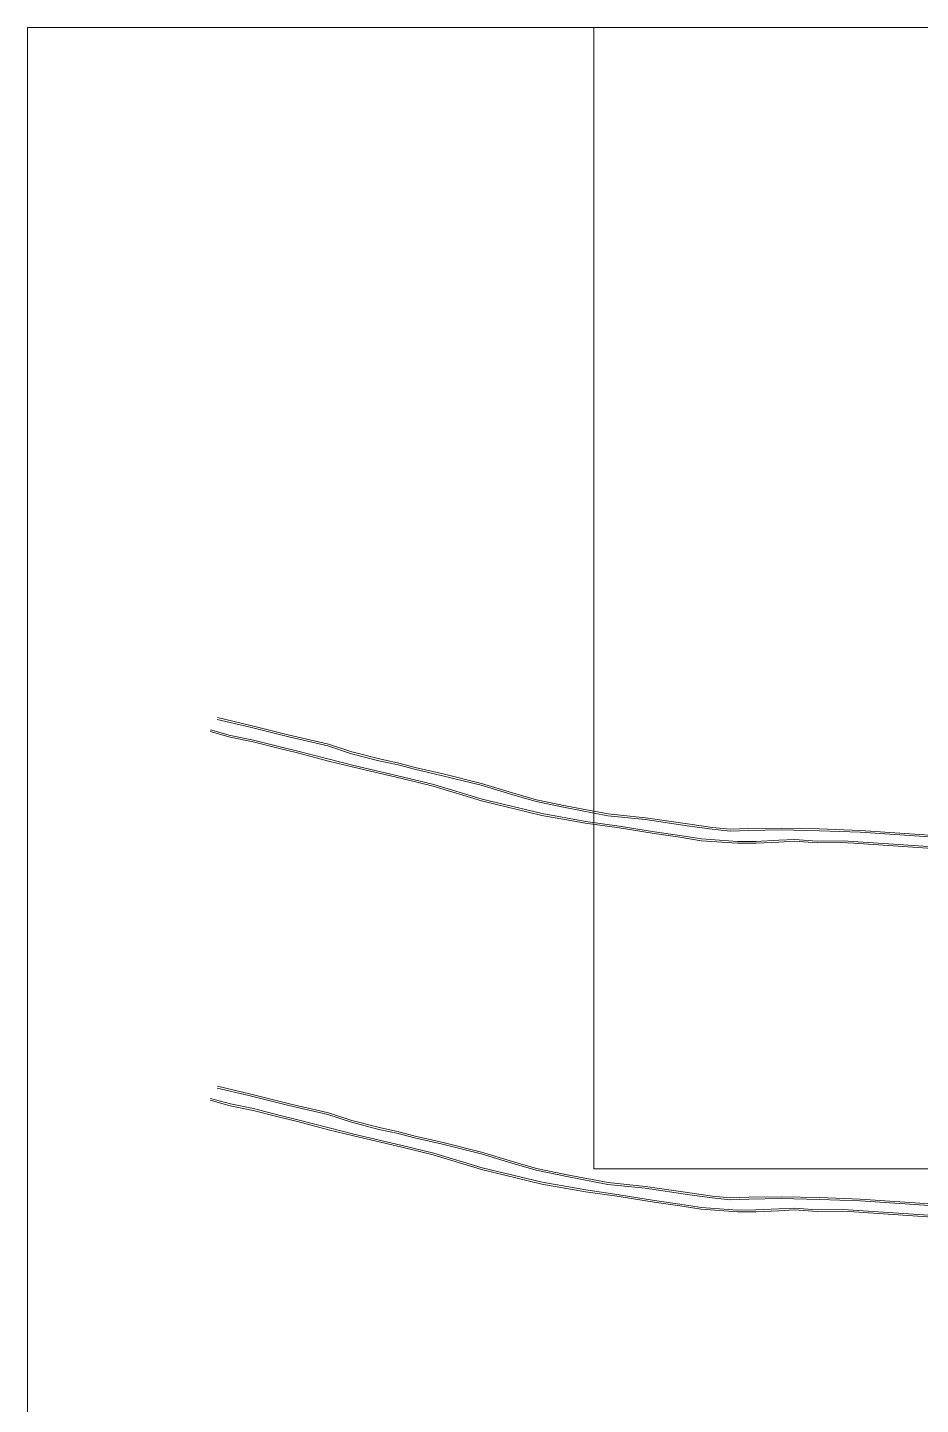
# Model space of a CAD drawing. Header units: metres. Extents: x 750 to 3116, y -341 to 1465.
# Drawn here: x 750 to 1495, y 316 to 1465 of the extents above; entities that cross this region are included whole.
import ezdxf

# ---------------------------------------------------------------- set-up
doc = ezdxf.new("R2010")
doc.units = ezdxf.units.M
for name, color, linetype, lineweight in [('Footpath', 32, 'Continuous', 18), ('Hidden line', 251, 'Continuous', 5), ('Levels', 252, 'Continuous', 5), ('Vehicular Road', 253, 'Continuous', 20)]:
    doc.layers.add(name, color=color, linetype=linetype, lineweight=lineweight)

msp = doc.modelspace()

# ---------------------------------------------------------------- linework, layer by layer
at = {"layer": 'Footpath'}
for points in [[(1552.188, 787.74), (1444.636, 794.917), (1410.603, 796.172), (1378.72, 796.974), (1351.627, 796.475), (1336.068, 795.929), (1321.272, 797.397), (1302.413, 800.119), (1265.321, 805.552), (1234.197, 808.717), (1200.003, 815.247), (1174.589, 820.525), (1154.432, 826.382), (1128.614, 834.163), (1096.489, 842.127), (1073.125, 847.474), (1059.541, 851.049), (1043.386, 854.6), (1020.492, 860.484), (1000.872, 866.925), (968.301, 874.455), (934.947, 882.834), (908.319, 889.095)], [(902.066, 877.427), (918.789, 872.866), (938.099, 868.964), (960.172, 863.354), (975.037, 859.741), (1001.013, 852.89), (1021.854, 847.813), (1062.192, 838.211), (1088.304, 831.789), (1128.636, 819.679), (1179.002, 807.524), (1215.448, 801.077), (1243.364, 797.152), (1272.718, 792.353), (1293.96, 789.239), (1311.976, 786.422), (1342.077, 784.305), (1357.656, 784.347), (1376.699, 785.261), (1389.658, 785.976), (1408.726, 784.534), (1428.621, 784.823), (1439.358, 784.244), (1549.972, 776.864)], [(1552.188, 480.064), (1444.636, 487.24), (1410.603, 488.496), (1378.72, 489.297), (1351.627, 488.799), (1336.068, 488.252), (1321.272, 489.72), (1302.413, 492.443), (1265.321, 497.875), (1234.197, 501.04), (1200.003, 507.57), (1174.589, 512.848), (1154.432, 518.705), (1128.614, 526.486), (1096.489, 534.45), (1073.125, 539.797), (1059.541, 543.372), (1043.386, 546.923), (1020.492, 552.807), (1000.872, 559.248), (968.301, 566.778), (934.947, 575.157), (908.319, 581.418)], [(902.066, 569.751), (918.789, 565.189), (938.099, 561.288), (960.172, 555.677), (975.037, 552.065), (1001.013, 545.213), (1021.854, 540.137), (1062.192, 530.534), (1088.304, 524.113), (1128.636, 512.002), (1179.002, 499.847), (1215.448, 493.4), (1243.364, 489.475), (1272.718, 484.676), (1293.96, 481.562), (1311.976, 478.745), (1342.077, 476.628), (1357.656, 476.671), (1376.699, 477.585), (1389.658, 478.299), (1408.726, 476.857), (1428.621, 477.146), (1439.358, 476.567), (1549.972, 469.187)]]:
    msp.add_lwpolyline(points, dxfattribs=at)
at = {"layer": 'Hidden line'}
msp.add_lwpolyline([(749.827, 1465.102), (3115.856, 1465.102), (3115.856, -340.506), (749.827, -340.506)], close=True, dxfattribs=at)
at = {"layer": 'Levels'}
msp.add_lwpolyline([(1222.216, 1465.102), (1900.569, 1465.102), (1900.569, 512.603), (1222.216, 512.603)], close=True, dxfattribs=at)
at = {"layer": 'Vehicular Road'}
for points in [[(1552.053, 786.246), (1444.558, 793.418), (1410.556, 794.673), (1378.714, 795.473), (1351.667, 794.976), (1336.02, 794.426), (1321.091, 795.907), (1302.197, 798.635), (1265.136, 804.063), (1233.98, 807.232), (1199.71, 813.776), (1174.227, 819.068), (1154.006, 824.944), (1128.216, 832.716), (1096.141, 840.668), (1072.767, 846.017), (1059.189, 849.591), (1043.038, 853.141), (1020.07, 859.043), (1000.468, 865.479), (967.95, 872.997), (934.592, 881.376), (907.976, 887.635)], [(902.461, 878.875), (919.135, 874.326), (938.432, 870.427), (960.534, 864.81), (975.405, 861.195), (1001.382, 854.344), (1022.205, 849.272), (1062.545, 839.669), (1088.699, 833.237), (1129.028, 821.127), (1179.309, 808.993), (1215.683, 802.559), (1243.589, 798.635), (1272.948, 793.835), (1294.185, 790.722), (1312.145, 787.914), (1342.127, 785.805), (1357.618, 785.847), (1376.622, 786.759), (1389.673, 787.479), (1408.772, 786.035), (1430.356, 786.348), (1547.786, 778.513)], [(1552.053, 478.569), (1444.558, 485.742), (1410.556, 486.996), (1378.714, 487.797), (1351.667, 487.299), (1336.02, 486.749), (1321.091, 488.23), (1302.197, 490.958), (1265.136, 496.386), (1233.98, 499.555), (1199.71, 506.099), (1174.227, 511.391), (1154.006, 517.267), (1128.216, 525.039), (1096.141, 532.991), (1072.767, 538.34), (1059.189, 541.914), (1043.038, 545.464), (1020.07, 551.366), (1000.468, 557.802), (967.95, 565.32), (934.592, 573.699), (907.976, 579.958)], [(902.461, 571.198), (919.135, 566.65), (938.432, 562.751), (960.534, 557.133), (975.405, 553.519), (1001.382, 546.667), (1022.205, 541.595), (1062.545, 531.992), (1088.699, 525.56), (1129.028, 513.45), (1179.309, 501.316), (1215.683, 494.882), (1243.589, 490.959), (1272.948, 486.158), (1294.185, 483.045), (1312.145, 480.237), (1342.127, 478.128), (1357.618, 478.171), (1376.622, 479.083), (1389.673, 479.802), (1408.772, 478.358), (1430.356, 478.672), (1547.786, 470.836)]]:
    msp.add_lwpolyline(points, dxfattribs=at)

doc.saveas('drawing.dxf')
